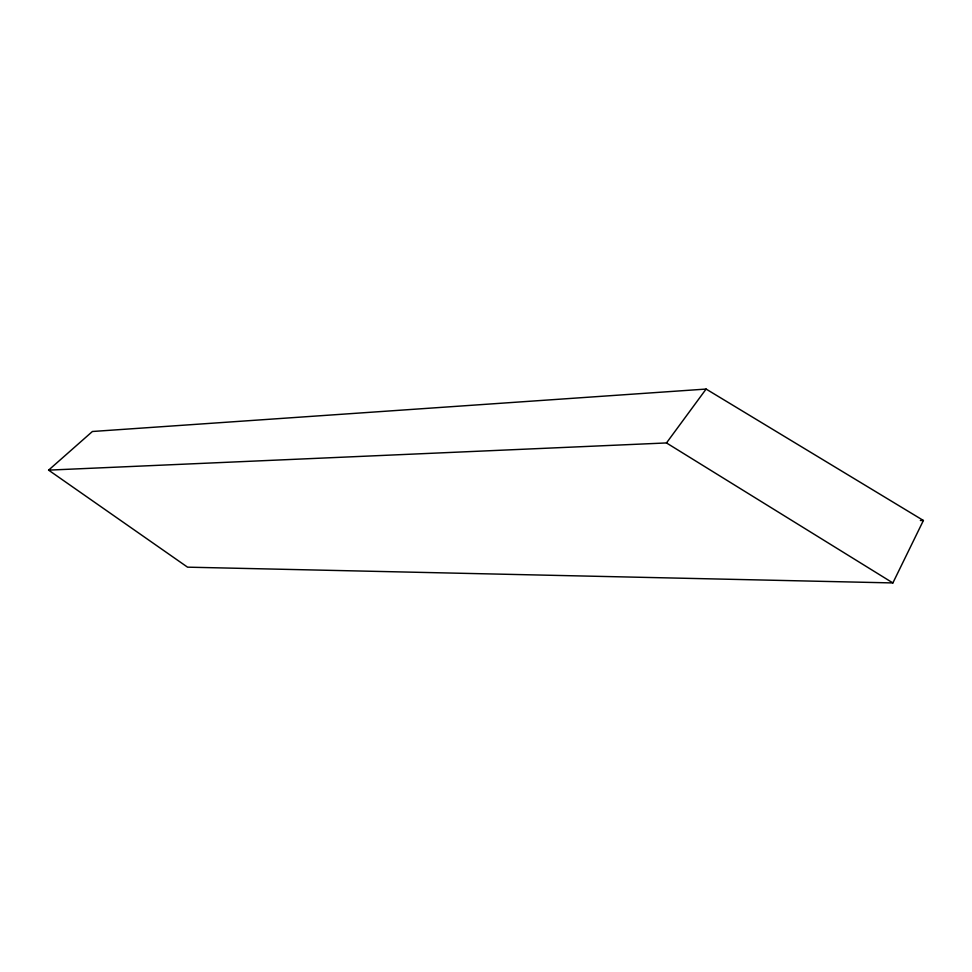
<?xml version="1.0" encoding="UTF-8"?>
<svg xmlns="http://www.w3.org/2000/svg" width="972" height="972" viewBox="0 0 972 972"><rect width="100%" height="100%" fill="white"/><g stroke="black" fill="none" stroke-linecap="round" stroke-linejoin="round"><path stroke-width="1.46" d="M892.879 582.933L923.4 520.482L706.109 389.067L92.401 431.495L48.6 470.132L187.547 567.162L892.879 582.933L666.488 442.94L48.6 470.132M666.488 442.94L706.109 389.067M920.363 520.506L923.4 520.482"/></g></svg>
